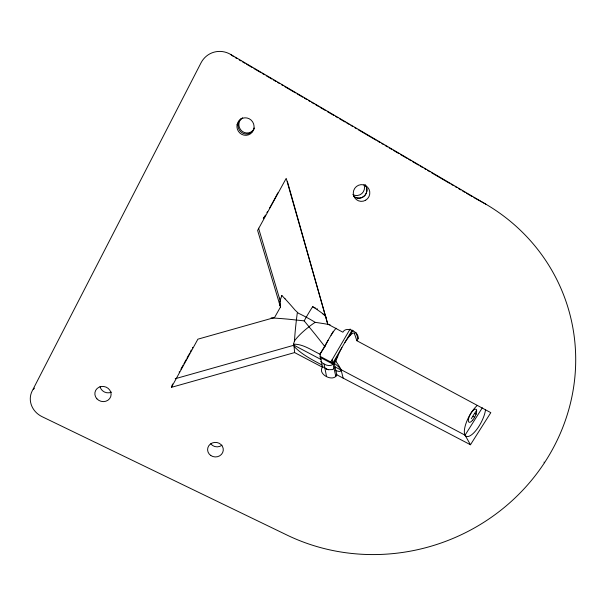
<?xml version="1.0" encoding="UTF-8"?>
<svg xmlns="http://www.w3.org/2000/svg" width="606" height="606" viewBox="0 0 606 606"><rect width="100%" height="100%" fill="white"/><g stroke="black" fill="none" stroke-linecap="round" stroke-linejoin="round"><path stroke-width="0.91" d="M354.48 333.724A19.437 3.878 -61.9 0 0 345.981 340.83A19.437 3.878 -61.9 0 0 335.891 361.403A21.74 4.325 -62.4 0 0 334.148 363.199L336.83 374.811C333.542 382.636 317.256 374.288 322.407 367.213L294.614 352.578L171.437 387.332L172.574 383.992M294.508 341.042L294.425 341.269A15.718 2.341 -62 0 0 293.554 344.216A14.059 3.121 29.6 0 1 293.963 345.223L294.614 352.578M285.047 298.834L281.919 295.576L280.729 298.675A14.62 1.659 -61.7 0 0 280.214 300.909L280.464 307.053L274.548 317.529L197.889 339.171L171.437 387.332M336.83 374.811L470.461 444.751L490.807 412.656L356.896 340.746C362.744 333.724 346.662 324.824 342.867 332.202L327.74 324.081L286.206 178.361L257.611 230.431L280.464 307.053M192.443 347.859L192.708 347.336M191.072 350.465L191.352 349.942M190.519 351.51L190.799 350.988M189.42 353.593L189.693 353.071M188.86 354.631L189.14 354.116M188.027 356.184L188.307 355.669M187.474 357.214L187.754 356.699M186.921 358.237L187.201 357.722M185.822 360.252L186.095 359.752M185.55 360.752L185.004 361.737M184.466 362.714L184.739 362.229M183.929 363.683L184.201 363.206M182.611 366.054L183.133 365.115M182.095 366.971L182.353 366.516M279.336 302.47L280.214 300.902L258.565 228.189M181.588 367.872L181.838 367.425M180.838 369.19L181.08 368.759M179.156 372.099L179.391 371.698M320.082 354.078L328.096 340.307M331.058 335.216L333.338 331.3M330.671 362.236L350.132 329.013M341.867 347.647L332.808 363.1L319.87 356.252M344.837 342.587L352.154 330.103M320.665 361.471C323.627 364.357 329.467 367.501 333.05 364.161L337.845 355.995M349.45 336.201L352.548 330.929M355.26 332.399L354.487 333.732L356.896 340.746M471.332 418.685L472.832 416.299A7.386 2.636 -62 0 1 474.718 413.3L476.71 410.148M470.461 444.751L465.052 435.169L482.323 407.793M33.33 389.544L34.474 388.12M293.562 344.2C303 343.89 311.651 350.268 320.006 354.199L322.407 367.213M175.195 378.735L293.963 345.223L320.983 359.487M320.082 354.086A35.686 6.59 -62.2 0 1 324.907 346.662A111.352 15.362 52.5 0 0 320.794 341.405L317.597 337.36A141.615 20.18 52.5 0 0 314.923 334.012L304.182 320.869L288.517 319.203A124.275 33.254 6.8 0 0 271.109 317.908M330.05 324.74L329.172 324.574A84.204 21.611 7 0 0 323.415 323.581L315.211 322.324L313.734 321.43A39.193 7.719 29.9 0 0 306.242 317.203A39.102 7.704 29.9 0 0 298.447 313.257L295.16 310.204A80.439 10.787 52.3 0 0 285.017 298.773M328.399 369.705L332.777 369.584L335.004 366.888L341.148 370.137C340.905 372.47 337.375 370.933 335.883 370.698M327.672 369.516L328.399 369.713M321.96 366.312L327.672 369.524M326.255 369.016L326.96 369.281M304.182 320.869A39.595 6.037 -61.9 0 1 304.689 319.945L306.242 317.203A37.14 5.651 -61.9 0 1 312.651 306.712L314.113 307.386M314.537 307.583L315.393 307.984M316.983 308.757L317.461 308.992M321.998 364.994C312.151 359.775 301.833 354.578 294.069 346.427M485.83 204.169L230.659 54.434A22.74 21.68 67.4 0 0 201.018 62.857L32.186 390.961A20.649 18.816 18.6 0 0 42.117 416.693L287.024 535.083A197.192 187.315 -20.4 0 0 548.589 456.197A197.192 187.315 -20.4 0 0 485.83 204.169L473.877 197.586M320.059 357.298L333.05 364.161M465.052 435.169L341.011 369.652A7.53 0.932 52.6 0 0 340.822 369.122L338.815 365.683A22.952 2.878 52.6 0 0 335.883 361.396M472.832 416.299L474.475 417.178M474.718 413.3L476.361 414.178M233.568 56.593L230.659 54.434M235.189 57.547L236.825 58.502M239.264 59.933L240.893 60.895M242.521 61.85L244.968 63.282M246.597 64.236L252.301 67.584M253.929 68.539L260.444 72.364M262.072 73.318L264.519 74.758M266.148 75.712L271.852 79.053M273.48 80.015L275.927 81.446M277.556 82.401L279.184 83.355M281.623 84.795L283.26 85.749M284.888 86.703L295.478 92.915M297.107 93.869L302.811 97.218M304.439 98.172L306.878 99.604M308.507 100.566L310.136 101.52M311.764 102.475L314.211 103.906M315.84 104.861L318.286 106.3M319.915 107.254L325.619 110.603M327.248 111.557L333.762 115.382M335.391 116.337L337.837 117.769M339.466 118.723L345.17 122.071M346.799 123.026L349.245 124.457M350.866 125.412L352.503 126.374M354.942 127.805L356.57 128.76M358.199 129.714L376.121 140.236M377.75 141.19L380.197 142.622M381.825 143.577L383.454 144.531M385.083 145.485L387.529 146.925M389.158 147.879L391.605 149.311M393.226 150.265L398.937 153.613M400.558 154.568L407.08 158.393M408.709 159.348L411.156 160.787M412.777 161.741L418.488 165.09M420.109 166.036L422.556 167.476M424.185 168.43L425.821 169.385M427.442 170.339L429.889 171.778M431.517 172.733L449.44 183.247M451.069 184.201L453.515 185.641M455.136 186.587L456.772 187.549M458.401 188.504L460.848 189.943M462.469 190.89L464.923 192.329M466.544 193.284L472.256 196.632M334.148 363.191C336.466 364.759 340.655 368.569 341.011 369.652L343.155 378.136M544.014 462.098L544.483 462.742M355.964 332.611L358.101 338.701M352.919 330.634L353.071 331.065M287.335 181.277L327.74 324.081M332.073 359.843L335.838 376.493M324.104 364.039L326.49 376.379M364.047 184.724A7.954 7.817 -67.1 0 1 352.806 194.549M254.247 128.487A8.325 8.06 66.8 0 1 242.135 131.275A8.325 8.06 66.8 0 1 241.438 118.526M111.512 392.127A7.939 7.355 16.5 0 1 100.028 386.499M221.97 445.19A7.636 7.105 2.8 0 1 210.752 443.797M254.315 127.98A8.537 8.272 66.5 0 1 240.953 131.941A8.537 8.272 66.5 0 1 242.733 117.791M485.504 409.906A18.847 6.757 -62 0 1 473.127 433.51A18.847 6.757 -62 0 1 464.499 429.396A18.847 6.757 -62 0 1 476.877 405.793M309.015 326.725A22.816 5.075 -39.3 0 1 315.097 322.4M294.372 341.117A21.377 4.75 -39.3 0 1 309.015 326.785M324.907 346.677A19.506 3.56 -61.9 0 1 336.08 328.21M280.351 304.144A19.763 2.235 -61.9 0 1 279.707 305.553M279.328 298.811A19.763 2.235 -61.9 0 1 279.836 298.099M281.57 295.933A19.763 2.235 -61.9 0 1 281.919 295.576M264.14 217.236A30.83 1.659 -61.6 0 1 263.292 218.675M312.613 306.719A27.225 4.924 29.8 0 1 323.187 314.044M296.395 319.998A22.793 1.227 -84 0 1 297.334 312.757M294.486 341.163A21.384 1.144 -84 0 1 296.402 320.059M322.99 313.976A15.483 2.772 29.9 0 1 326.217 317.529M277.836 192.875A24.422 1.326 -61.5 0 1 269.594 208.055M267.451 211.759A24.422 1.326 -61.5 0 1 266.928 212.63M265.466 215.062A24.422 1.326 -61.5 0 1 263.731 217.796M353.684 196.314A8.158 8.014 -65.6 0 0 365.221 184.944A8.158 8.014 -65.6 0 1 353.684 196.314M365.66 200.207A8.401 8.249 -63.9 0 0 365.721 185.709A8.401 8.249 -63.9 0 0 353.275 193.094A8.401 8.249 -63.9 0 0 365.66 200.207M237.067 124.753A8.802 8.537 66.2 0 0 248.339 134.896A8.802 8.537 66.2 0 0 251.081 120.049A8.802 8.537 66.2 0 0 237.067 124.753M96.915 398.831A8.181 7.552 16.1 0 0 110.709 396.703A8.181 7.552 16.1 0 0 101.331 386.514A8.181 7.552 16.1 0 0 96.915 398.831M210.797 455.507A7.855 7.287 2.6 0 0 223.25 450.508A7.855 7.287 2.6 0 0 212.282 442.971A7.855 7.287 2.6 0 0 210.797 455.507M472.68 420.147A7.393 2.613 -62 0 0 476.005 409.232A7.393 2.613 -62 0 0 468.794 417.814A7.393 2.613 -62 0 0 472.68 420.147"/></g></svg>
